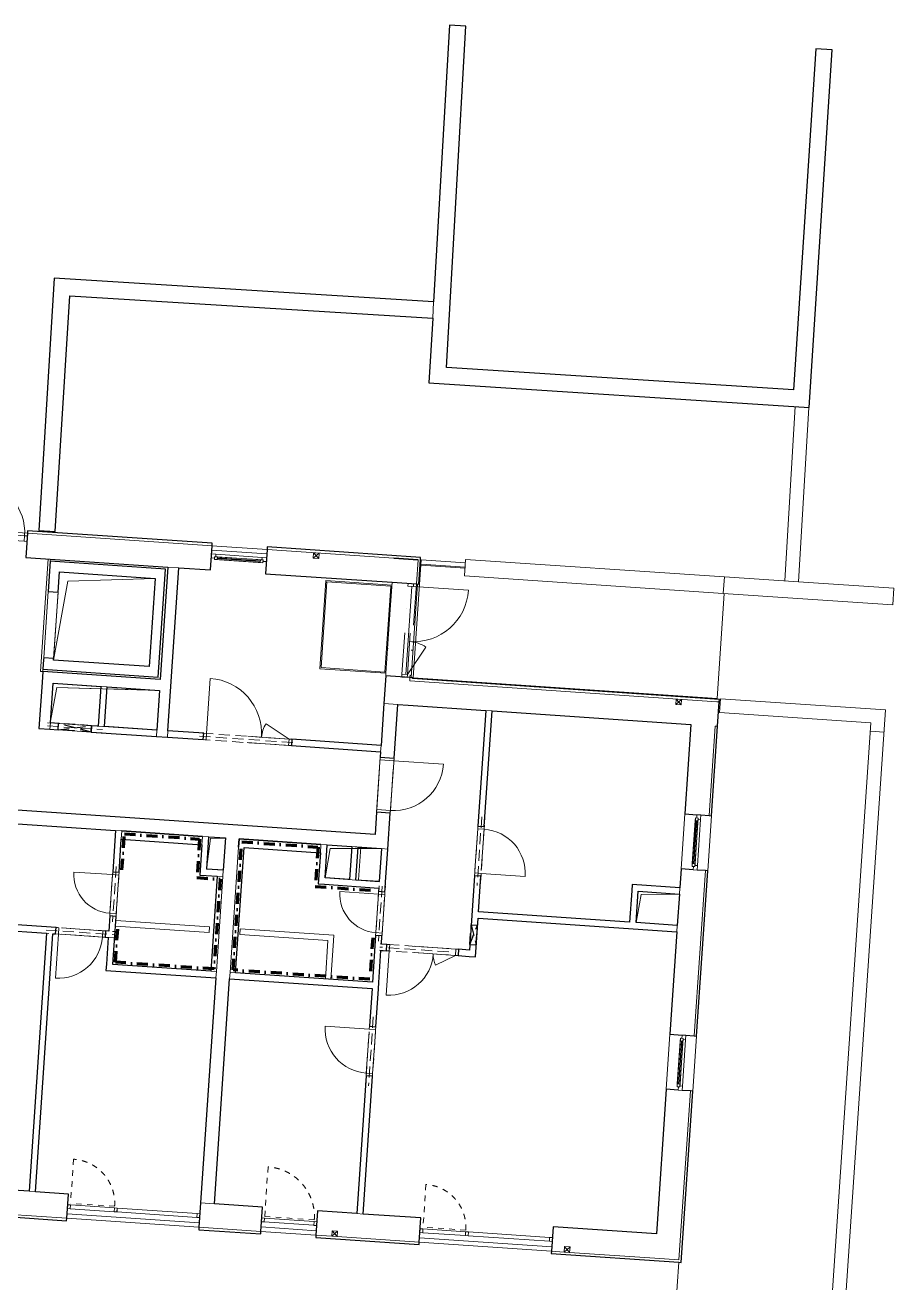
# Model space of a CAD drawing. Header units: millimetres. Extents: x -10647 to 220459, y -5491 to 72638.
# Drawn here: x 189177 to 204914, y 41662 to 64440 of the extents above; entities that cross this region are included whole.
import ezdxf

# ---------------------------------------------------------------- set-up
doc = ezdxf.new("R2010")
doc.units = ezdxf.units.MM
for name, pattern in [('HA_Dash_2mm-S1mm', [200, 100, -100]), ('HA_Dash_3mm-S1mm', [300, 200, -100]), ('HA_DashDot_2_2mm-S0_6mm', [1650, 750, -450, 0, -450]), ('HA_DashDot_4mm-S1mm', [400, 200, -100, 0, -100])]:
    doc.linetypes.add(name, pattern=pattern)
for name, color, linetype, lineweight in [('A-CLNG-____-OTLN', 9, 'Continuous', 9), ('A-DETL-GENF-OTLN', 9, 'Continuous', 9), ('A-DOOR-____-MCUT', 9, 'HA_DashDot_2_2mm-S0_6mm', 9), ('A-DOOR-____-OTLN', 9, 'Continuous', 9), ('A-DOOR-FRAM-MCUT', 9, 'Continuous', 9), ('A-DOOR-FRAM-OTLN', 9, 'Continuous', 9), ('A-FLOR-____-OTLN', 9, 'Continuous', 9), ('A-FLOR-HRAL-OTLN', 9, 'Continuous', 9), ('A-GENM-____-HDLN', 9, 'HA_Dash_3mm-S1mm', 9), ('A-GENM-____-MCUT', 9, 'HA_Dash_3mm-S1mm', 25), ('A-GENM-____-OTLN', 9, 'Continuous', 9), ('A-GLAZ-____-MCUT', 9, 'Continuous', 5), ('A-GLAZ-____-OTLN', 9, 'Continuous', 5), ('A-GLAZ-CURT-MCUT', 9, 'Continuous', 5), ('A-GLAZ-CURT-OTLN', 9, 'Continuous', 5), ('A-GLAZ-CWMG-MCUT', 9, 'Continuous', 5), ('A-GLAZ-CWMG-OTLN', 9, 'Continuous', 5), ('A-WALL-____-MCUT', 9, 'Continuous', 25), ('A-WALL-____-OTLN', 9, 'Continuous', 9), ('I-WALL-____-MCUT', 9, 'Continuous', 25), ('I-WALL-____-OTLN', 9, 'Continuous', 9), ('M-HVAC-DUCT-OTLN', 9, 'Continuous', 9), ('S-BEAM-____-OTLN', 9, 'Continuous', 9)]:
    doc.layers.add(name, color=color, linetype=linetype, lineweight=lineweight)

# ---------------------------------------------------------------- blocks, each defined once
blk = doc.blocks.new('HA_DR_Single_Swing_Solid - In_BJ_900x2100_Vstupni-2124274-schema POHLEDU D_130_6300')
at = {"layer": 'A-DOOR-____-MCUT'}
for p, q in [((-450, 125), (450, 125)), ((-450, -125), (450, -125))]:
    blk.add_line(p, q, dxfattribs=at)
at = {"layer": 'A-DOOR-____-OTLN'}
for p, q in [((-500, 125), (500, 125)), ((-500, -125), (500, -125))]:
    blk.add_line(p, q, dxfattribs=at)
at = {"layer": 'A-DOOR-____-OTLN', "lineweight": 5}
blk.add_line((450, -1025), (450, -125), dxfattribs=at)
blk.add_arc((450, -125), 900, 180, 270, dxfattribs=at)
at = {"layer": 'A-DOOR-FRAM-MCUT'}
for p, q in [((-450, 125), (-500, 125)), ((-500, 125), (-500, -125)), ((-450, -125), (-450, 125)), ((500, 125), (450, 125)), ((450, 125), (450, -125)), ((500, -125), (500, 125)), ((-500, -125), (-450, -125)), ((450, -125), (500, -125))]:
    blk.add_line(p, q, dxfattribs=at)
blk = doc.blocks.new('HA_DR_Single_Swing_Solid - In_BJ_700x2100-2124340-schema POHLEDU D_130_6300')
at = {"layer": 'A-DOOR-____-MCUT'}
for p, q in [((-350, 57.5), (350, 57.5)), ((-350, -57.5), (350, -57.5))]:
    blk.add_line(p, q, dxfattribs=at)
at = {"layer": 'A-DOOR-____-OTLN', "lineweight": 5}
blk.add_line((350, 757.5), (350, 57.5), dxfattribs=at)
blk.add_arc((350, 57.5), 700, 90, 180, dxfattribs=at)
at = {"layer": 'A-DOOR-FRAM-MCUT'}
for p, q in [((-400, -57.5), (-400, 57.5)), ((-400, 57.5), (-350, 57.5)), ((-350, 57.5), (-350, -57.5)), ((350, 57.5), (400, 57.5)), ((350, -57.5), (350, 57.5)), ((400, 57.5), (400, -57.5)), ((-350, -57.5), (-400, -57.5)), ((400, -57.5), (350, -57.5))]:
    blk.add_line(p, q, dxfattribs=at)
blk = doc.blocks.new('HA_DR_Single_Swing_Solid - In_BJ_800x2100-2124336-schema POHLEDU D_130_6300')
at = {"layer": 'A-DOOR-____-MCUT'}
for p, q in [((-400, 57.5), (400, 57.5)), ((-400, -57.5), (400, -57.5))]:
    blk.add_line(p, q, dxfattribs=at)
at = {"layer": 'A-DOOR-____-OTLN', "lineweight": 5}
blk.add_line((400, 857.5), (400, 57.5), dxfattribs=at)
blk.add_arc((400, 57.5), 800, 90, 180, dxfattribs=at)
at = {"layer": 'A-DOOR-FRAM-MCUT'}
for p, q in [((-450, -57.5), (-450, 57.5)), ((-450, 57.5), (-400, 57.5)), ((-400, 57.5), (-400, -57.5)), ((400, 57.5), (450, 57.5)), ((400, -57.5), (400, 57.5)), ((450, 57.5), (450, -57.5)), ((-400, -57.5), (-450, -57.5)), ((450, -57.5), (400, -57.5))]:
    blk.add_line(p, q, dxfattribs=at)
blk = doc.blocks.new('HA_DR_Double_Swing_Solid - In_OBJ_1500x2100_1000-1827100-schema POHLEDU D_130_6300')
at = {"layer": 'A-DOOR-____-MCUT'}
for p, q in [((-750, 57.5), (750, 57.5)), ((-750, -57.5), (750, -57.5))]:
    blk.add_line(p, q, dxfattribs=at)
at = {"layer": 'A-DOOR-____-OTLN', "lineweight": 5}
for p, q in [((-317, -307.5), (-750, -57.5)), ((750, -1057.5), (750, -57.5))]:
    blk.add_line(p, q, dxfattribs=at)
for centre, radius, start, end in [((-750, -57.5), 500, 330, 0), ((750, -57.5), 1000, 180, 270)]:
    blk.add_arc(centre, radius, start, end, dxfattribs=at)
at = {"layer": 'A-DOOR-FRAM-MCUT'}
for p, q in [((-750, 57.5), (-800, 57.5)), ((-800, 57.5), (-800, -57.5)), ((-750, -57.5), (-750, 57.5)), ((800, 57.5), (750, 57.5)), ((750, 57.5), (750, -57.5)), ((800, -57.5), (800, 57.5)), ((-800, -57.5), (-750, -57.5)), ((750, -57.5), (800, -57.5))]:
    blk.add_line(p, q, dxfattribs=at)
blk = doc.blocks.new('HA_WD_SinglePanel - 1000x2400-1670805-schema POHLEDU D_130_6300')
at = {"layer": 'A-GLAZ-____-MCUT'}
for p, q in [((-420, 70), (-500, 70)), ((-500, 0), (-440, 0)), ((-440, -25), (-440, 25)), ((-440, 25), (-390, 25)), ((-420, 25), (-420, 70)), ((-390, 25), (-390, -25)), ((390, 5), (-390, 5)), ((390, -25), (390, 25)), ((390, 25), (440, 25)), ((500, 70), (420, 70)), ((420, 70), (420, 25)), ((440, 25), (440, -25)), ((440, 0), (500, 0)), ((-390, -25), (-440, -25)), ((390, -5), (-390, -5)), ((440, -25), (390, -25))]:
    blk.add_line(p, q, dxfattribs=at)
at = {"layer": 'A-GLAZ-____-OTLN'}
for p, q in [((440, 25), (-440, 25)), ((-440, -25), (-440, 25)), ((420, 70), (-420, 70)), ((390, 25), (-390, 25)), ((440, 25), (440, -25)), ((-440, -25), (440, -25)), ((390, -25), (-390, -25))]:
    blk.add_line(p, q, dxfattribs=at)
blk = doc.blocks.new('HA_WD_SinglePanel - 1000x1500-1670803-schema POHLEDU D_130_6300')
at = {"layer": 'A-GLAZ-____-MCUT'}
for p, q in [((-500, 70), (-500, 0)), ((-420, 70), (-500, 70)), ((-500, 0), (-440, 0)), ((-440, -25), (-440, 25)), ((-440, 25), (-390, 25)), ((-420, 25), (-420, 70)), ((-390, 25), (-390, -25)), ((390, 5), (-390, 5)), ((390, -25), (390, 25)), ((390, 25), (440, 25)), ((500, 70), (420, 70)), ((420, 70), (420, 25)), ((440, 25), (440, -25)), ((440, 0), (500, 0)), ((500, 0), (500, 70)), ((-390, -25), (-440, -25)), ((390, -5), (-390, -5)), ((440, -25), (390, -25))]:
    blk.add_line(p, q, dxfattribs=at)
at = {"layer": 'A-GLAZ-____-OTLN'}
for p, q in [((440, 25), (-440, 25)), ((-440, -25), (-440, 25)), ((420, 70), (-420, 70)), ((390, 25), (-390, 25)), ((440, 25), (440, -25)), ((-440, -25), (440, -25)), ((390, -25), (-390, -25))]:
    blk.add_line(p, q, dxfattribs=at)
blk = doc.blocks.new('HA_DR_Double_Swing_Solid_FrameButt - In_FAS_1600x2350_1000-2015541-schema POHLEDU D_130_6300')
at = {"layer": 'A-DOOR-____-MCUT'}
for p, q in [((-800, -70), (800, -70)), ((-800, -170), (800, -170))]:
    blk.add_line(p, q, dxfattribs=at)
at = {"layer": 'A-DOOR-____-OTLN', "lineweight": 5}
for p, q in [((-280, -470), (-800, -170)), ((800, -1170), (800, -170))]:
    blk.add_line(p, q, dxfattribs=at)
for centre, radius, start, end in [((-800, -170), 600, 330, 360), ((800, -170), 1000, 180, 270)]:
    blk.add_arc(centre, radius, start, end, dxfattribs=at)
at = {"layer": 'A-DOOR-FRAM-MCUT'}
for p, q in [((-800, -70), (-850, -70)), ((-850, -70), (-850, -170)), ((-850, -170), (-800, -170)), ((-800, -170), (-800, -70)), ((850, -70), (800, -70)), ((800, -70), (800, -170)), ((800, -170), (850, -170)), ((850, -170), (850, -70))]:
    blk.add_line(p, q, dxfattribs=at)
at = {"layer": 'A-DOOR-FRAM-OTLN', "linetype": 'HA_DashDot_2_2mm-S0_6mm'}
for p, q in [((850, 220), (-850, 220)), ((850, -220), (-850, -220))]:
    blk.add_line(p, q, dxfattribs=at)
blk = doc.blocks.new('HA_GM_Shaft_Rectangle - Default-2031569-schema POHLEDU D_130_6300')
at = {"layer": 'A-DETL-GENF-OTLN'}
for p, q in [((72, -72), (1935, 0)), ((0, -720), (72, -72))]:
    blk.add_line(p, q, dxfattribs=at)
at = {"layer": 'A-GENM-____-OTLN'}
for p, q in [((0, -720), (0, 0)), ((0, 0), (1935, 0)), ((1935, 0), (1935, -720)), ((1935, -720), (0, -720))]:
    blk.add_line(p, q, dxfattribs=at)
blk = doc.blocks.new('HA_GM_Shaft_Rectangle - Default-2031607-schema POHLEDU D_130_6300')
at = {"layer": 'A-DETL-GENF-OTLN'}
for p, q in [((160, -160), (1735, 0)), ((0, -1600), (160, -160))]:
    blk.add_line(p, q, dxfattribs=at)
at = {"layer": 'A-GENM-____-OTLN'}
for p, q in [((0, -1600), (0, 0)), ((0, 0), (1735, 0)), ((1735, 0), (1735, -1600)), ((1735, -1600), (0, -1600))]:
    blk.add_line(p, q, dxfattribs=at)
blk = doc.blocks.new('HA_GM_Shaft_Rectangle - Default-2138931-schema POHLEDU D_130_6300')
at = {"layer": 'A-DETL-GENF-OTLN'}
for p, q in [((30, -30), (300, 0)), ((0, -585), (30, -30))]:
    blk.add_line(p, q, dxfattribs=at)
at = {"layer": 'A-GENM-____-OTLN'}
for p, q in [((0, -585), (0, 0)), ((0, 0), (300, 0)), ((300, 0), (300, -585)), ((300, -585), (0, -585))]:
    blk.add_line(p, q, dxfattribs=at)
blk = doc.blocks.new('HA_GM_Shaft_Rectangle - Default-2138656-schema POHLEDU D_130_6300')
at = {"layer": 'A-DETL-GENF-OTLN'}
for p, q in [((60, -60), (985, 0)), ((0, -600), (60, -60))]:
    blk.add_line(p, q, dxfattribs=at)
at = {"layer": 'A-GENM-____-OTLN'}
for p, q in [((0, -600), (0, 0)), ((0, 0), (985, 0)), ((985, 0), (985, -600)), ((985, -600), (0, -600))]:
    blk.add_line(p, q, dxfattribs=at)
blk = doc.blocks.new('HA_GM_Shaft_Rectangle - Default-2137961-schema POHLEDU D_130_6300')
at = {"layer": 'A-DETL-GENF-OTLN'}
for p, q in [((57, -57), (750, 0)), ((0, -570), (57, -57))]:
    blk.add_line(p, q, dxfattribs=at)
at = {"layer": 'A-GENM-____-OTLN'}
for p, q in [((0, -570), (0, 0)), ((0, 0), (750, 0)), ((750, 0), (750, -570)), ((750, -570), (0, -570))]:
    blk.add_line(p, q, dxfattribs=at)
blk = doc.blocks.new('HA_DR_Double_Swing_Solid - In_BJ_1200x2100_800-1670814-schema POHLEDU D_130_6300')
at = {"layer": 'A-DOOR-____-MCUT'}
for p, q in [((-600, 57.5), (600, 57.5)), ((-600, -57.5), (600, -57.5))]:
    blk.add_line(p, q, dxfattribs=at)
at = {"layer": 'A-DOOR-____-OTLN', "lineweight": 5}
for p, q in [((600, 857.5), (600, 57.5)), ((-253.6, 257.5), (-600, 57.5))]:
    blk.add_line(p, q, dxfattribs=at)
for centre, radius, start, end in [((600, 57.5), 800, 90, 180), ((-600, 57.5), 400, 360, 30)]:
    blk.add_arc(centre, radius, start, end, dxfattribs=at)
at = {"layer": 'A-DOOR-FRAM-MCUT'}
for p, q in [((-650, -57.5), (-650, 57.5)), ((-650, 57.5), (-600, 57.5)), ((-600, 57.5), (-600, -57.5)), ((600, 57.5), (650, 57.5)), ((600, -57.5), (600, 57.5)), ((650, 57.5), (650, -57.5)), ((-600, -57.5), (-650, -57.5)), ((650, -57.5), (600, -57.5))]:
    blk.add_line(p, q, dxfattribs=at)
blk = doc.blocks.new('Obdélníková příčel - 50x70mm EXT-1516296-schema POHLEDU D_130_6300')
at = {"layer": 'A-GLAZ-CWMG-MCUT'}
for p, q in [((-50, 0), (0, 0)), ((-50, -70), (-50, 0)), ((0, 0), (0, -70)), ((0, -70), (-50, -70))]:
    blk.add_line(p, q, dxfattribs=at)
blk = doc.blocks.new('ABMV_CW_Single_Swing_Generic - Ex_Glass_SKLOPNE-1553233-schema POHLEDU D_130_6300')
at = {"layer": 'A-DOOR-____-OTLN', "linetype": 'HA_Dash_2mm-S1mm', "lineweight": 5}
for p in [(-450, -30), (450, -930)]:
    blk.add_line(p, (450, -30), dxfattribs=at)
blk.add_arc((450, -30), 900, 180, 270, dxfattribs=at)
blk = doc.blocks.new('Obdélníková příčel - 50x70mm EXT-1516068-schema POHLEDU D_130_6300')
at = {"layer": 'A-GLAZ-CWMG-OTLN'}
for p, q in [((-2951, 44089), (-2053, 44028)), ((-2946, 44159), (-2048, 44098))]:
    blk.add_line(p, q, dxfattribs=at)
blk = doc.blocks.new('Obdélníková příčel - 50x70mm EXT-1516295-schema POHLEDU D_130_6300')
at = {"layer": 'A-GLAZ-CWMG-MCUT'}
for p, q in [((-25, 0), (25, 0)), ((-25, -70), (-25, 0)), ((25, 0), (25, -70)), ((25, -70), (-25, -70))]:
    blk.add_line(p, q, dxfattribs=at)
blk = doc.blocks.new('Systémový panel - Sklo-1518049-schema POHLEDU D_130_6300')
at = {"layer": 'A-GLAZ-CURT-MCUT'}
for p, q in [((725, 70), (-725, 70)), ((-725, 70), (-725, 0)), ((-725, 0), (725, 0)), ((725, 0), (725, 70))]:
    blk.add_line(p, q, dxfattribs=at)
blk = doc.blocks.new('Obdélníková příčel - 50x70mm EXT-1518050-schema POHLEDU D_130_6300')
at = {"layer": 'A-GLAZ-CWMG-MCUT'}
for p, q in [((0, 0), (-50, 0)), ((-50, 0), (-50, -70)), ((0, -70), (0, 0)), ((-50, -70), (0, -70))]:
    blk.add_line(p, q, dxfattribs=at)
blk = doc.blocks.new('ABMV_CW_Single_Swing_Generic - Ex_Glass_SKLOPNE-1944711-schema POHLEDU D_130_6300')
at = {"layer": 'A-DOOR-____-OTLN', "linetype": 'HA_Dash_2mm-S1mm', "lineweight": 5}
for p in [(-400, -30), (400, -830)]:
    blk.add_line(p, (400, -30), dxfattribs=at)
blk.add_arc((400, -30), 800, 180, 270, dxfattribs=at)
blk = doc.blocks.new('Obdélníková příčel - 50x70mm EXT-1944710-schema POHLEDU D_130_6300')
at = {"layer": 'A-GLAZ-CWMG-OTLN'}
for p, q in [((516, 43853), (1315, 43799)), ((521, 43923), (1319, 43869))]:
    blk.add_line(p, q, dxfattribs=at)
blk = doc.blocks.new('Systémový panel - Sklo-1944714-schema POHLEDU D_130_6300')
at = {"layer": 'A-GLAZ-CURT-MCUT'}
for p, q in [((737.5, 70), (-737.5, 70)), ((-737.5, 70), (-737.5, 0)), ((-737.5, 0), (737.5, 0)), ((737.5, 0), (737.5, 70))]:
    blk.add_line(p, q, dxfattribs=at)
blk = doc.blocks.new('ABMV_CW_Single_Swing_Generic - Ex_Glass_SKLOPNE-1553232-schema POHLEDU D_130_6300')
at = {"layer": 'A-DOOR-____-OTLN', "linetype": 'HA_Dash_2mm-S1mm', "lineweight": 5}
for p in [(-387.5, -30), (387.5, -805)]:
    blk.add_line(p, (387.5, -30), dxfattribs=at)
blk.add_arc((387.5, -30), 775, 180, 270, dxfattribs=at)
blk = doc.blocks.new('Obdélníková příčel - 50x70mm EXT-1514296-schema POHLEDU D_130_6300')
at = {"layer": 'A-GLAZ-CWMG-OTLN'}
for p, q in [((19428, 42640), (20201, 42588)), ((19423, 42570), (20196, 42518))]:
    blk.add_line(p, q, dxfattribs=at)
blk = doc.blocks.new('HA_GM_Tiling_LineBased - Generic Tiles-2050446-schema POHLEDU D_130_6300')
at = {"layer": 'A-GENM-____-OTLN', "linetype": 'HA_DashDot_4mm-S1mm', "lineweight": 80}
blk.add_line((50, -50), (700, -50), dxfattribs=at)
blk = doc.blocks.new('HA_GM_Tiling_LineBased - Generic Tiles-2050447-schema POHLEDU D_130_6300')
at = {"layer": 'A-GENM-____-OTLN', "linetype": 'HA_DashDot_4mm-S1mm', "lineweight": 80}
blk.add_line((50, -50), (1415, -50), dxfattribs=at)
blk = doc.blocks.new('HA_GM_Tiling_LineBased - Generic Tiles-2050448-schema POHLEDU D_130_6300')
at = {"layer": 'A-GENM-____-OTLN', "linetype": 'HA_DashDot_4mm-S1mm', "lineweight": 80}
blk.add_line((50, -50), (750, -50), dxfattribs=at)
blk = doc.blocks.new('HA_GM_Tiling_LineBased - Generic Tiles-2050449-schema POHLEDU D_130_6300')
at = {"layer": 'A-GENM-____-OTLN', "linetype": 'HA_DashDot_4mm-S1mm', "lineweight": 80}
blk.add_line((-50, -50), (370, -50), dxfattribs=at)
blk = doc.blocks.new('HA_GM_Tiling_LineBased - Generic Tiles-2050450-schema POHLEDU D_130_6300')
at = {"layer": 'A-GENM-____-OTLN', "linetype": 'HA_DashDot_4mm-S1mm', "lineweight": 80}
blk.add_line((50, -50), (1680, -50), dxfattribs=at)
blk = doc.blocks.new('HA_GM_Tiling_LineBased - Generic Tiles-2050451-schema POHLEDU D_130_6300')
at = {"layer": 'A-GENM-____-OTLN', "linetype": 'HA_DashDot_4mm-S1mm', "lineweight": 80}
blk.add_line((50, -50), (1840, -50), dxfattribs=at)
blk = doc.blocks.new('HA_GM_Tiling_LineBased - Generic Tiles-2050440-schema POHLEDU D_130_6300')
at = {"layer": 'A-GENM-____-OTLN', "linetype": 'HA_DashDot_4mm-S1mm', "lineweight": 80}
blk.add_line((50, -50), (830, -50), dxfattribs=at)
blk = doc.blocks.new('HA_GM_Tiling_LineBased - Generic Tiles-2050452-schema POHLEDU D_130_6300')
at = {"layer": 'A-GENM-____-OTLN', "linetype": 'HA_DashDot_4mm-S1mm', "lineweight": 80}
blk.add_line((50, -50), (800, -50), dxfattribs=at)
blk = doc.blocks.new('HA_GM_Tiling_LineBased - Generic Tiles-2050453-schema POHLEDU D_130_6300')
at = {"layer": 'A-GENM-____-OTLN', "linetype": 'HA_DashDot_4mm-S1mm', "lineweight": 80}
blk.add_line((50, -50), (2535, -50), dxfattribs=at)
blk = doc.blocks.new('HA_GM_Tiling_LineBased - Generic Tiles-2050454-schema POHLEDU D_130_6300')
at = {"layer": 'A-GENM-____-OTLN', "linetype": 'HA_DashDot_4mm-S1mm', "lineweight": 80}
blk.add_line((50, -50), (2375, -50), dxfattribs=at)
blk = doc.blocks.new('HA_GM_Tiling_LineBased - Generic Tiles-2050455-schema POHLEDU D_130_6300')
at = {"layer": 'A-GENM-____-OTLN', "linetype": 'HA_DashDot_4mm-S1mm', "lineweight": 80}
blk.add_line((50, -50), (1435, -50), dxfattribs=at)
blk = doc.blocks.new('HA_GM_Tiling_LineBased - Generic Tiles-2050439-schema POHLEDU D_130_6300')
at = {"layer": 'A-GENM-____-OTLN', "linetype": 'HA_DashDot_4mm-S1mm', "lineweight": 80}
blk.add_line((50, -50), (765, -50), dxfattribs=at)
blk = doc.blocks.new('HA_GM_Tiling_LineBased - Generic Tiles-2050438-schema POHLEDU D_130_6300')
at = {"layer": 'A-GENM-____-OTLN', "linetype": 'HA_DashDot_4mm-S1mm', "lineweight": 80}
blk.add_line((-50, -50), (1050, -50), dxfattribs=at)
blk = doc.blocks.new('Cistici zona_ram - Cistici zona_ram-1747755-schema POHLEDU D_130_6300')
at = {"layer": 'A-GENM-____-OTLN'}
for p, q in [((15146, 55453), (13946, 55453)), ((13946, 55453), (13946, 53853)), ((13966, 53873), (13966, 55433)), ((13966, 55433), (15126, 55433)), ((15126, 55433), (15126, 53873)), ((15146, 53853), (15146, 55453)), ((13946, 53853), (15146, 53853)), ((15126, 53873), (13966, 53873))]:
    blk.add_line(p, q, dxfattribs=at)
blk = doc.blocks.new('HA_DR_Single_Swing_Solid_ButtFrame - In_FAS_900x2350_Unik-2005942-schema POHLEDU D_130_6300')
at = {"layer": 'A-DOOR-____-MCUT'}
for p, q in [((-450, -70), (450, -70)), ((-450, -170), (450, -170))]:
    blk.add_line(p, q, dxfattribs=at)
at = {"layer": 'A-DOOR-____-OTLN', "lineweight": 5}
blk.add_line((450, -1070), (450, -170), dxfattribs=at)
blk.add_arc((450, -170), 900, 180, 270, dxfattribs=at)
at = {"layer": 'A-DOOR-FRAM-MCUT'}
for p, q in [((-450, -70), (-500, -70)), ((-500, -70), (-500, -170)), ((-500, -170), (-450, -170)), ((-450, -170), (-450, -70)), ((500, -70), (450, -70)), ((450, -70), (450, -170)), ((450, -170), (500, -170)), ((500, -170), (500, -70))]:
    blk.add_line(p, q, dxfattribs=at)
at = {"layer": 'A-DOOR-FRAM-OTLN', "linetype": 'HA_DashDot_2_2mm-S0_6mm'}
for p, q in [((500, 220), (-500, 220)), ((500, -220), (-500, -220))]:
    blk.add_line(p, q, dxfattribs=at)
blk = doc.blocks.new('TB_Porotherm KP11_5_1750mm - TB_Porotherm KP11_5_1750mm-1925687-schema POHLEDU D_130_6300')
at = {"layer": 'A-GENM-____-HDLN'}
for p, q in [((875, 57.5), (-875, 57.5)), ((-875, 0), (875, 0)), ((-875, -57.5), (875, -57.5))]:
    blk.add_line(p, q, dxfattribs=at)
blk = doc.blocks.new('TB_Porotherm KP11_5_1000mm - TB_Porotherm KP11_5_1000mm-1925202-schema POHLEDU D_130_6300')
at = {"layer": 'A-GENM-____-HDLN'}
for p, q in [((500, 57.5), (-500, 57.5)), ((-500, 0), (500, 0)), ((-500, -57.5), (500, -57.5))]:
    blk.add_line(p, q, dxfattribs=at)
blk = doc.blocks.new('TB_Porotherm KP11_5_1250mm - TB_Porotherm KP11_5_1250mm-1925016-schema POHLEDU D_130_6300')
at = {"layer": 'A-GENM-____-HDLN'}
for p, q in [((625, 57.5), (-625, 57.5)), ((-625, 0), (625, 0)), ((-625, -57.5), (625, -57.5))]:
    blk.add_line(p, q, dxfattribs=at)
blk = doc.blocks.new('TB_Porotherm KP11_5_1250mm - TB_Porotherm KP11_5_1250mm-1919733-schema POHLEDU D_130_6300')
at = {"layer": 'A-GENM-____-HDLN'}
for p, q in [((-625, 57.5), (625, 57.5)), ((-625, 0), (625, 0)), ((625, -57.5), (-625, -57.5))]:
    blk.add_line(p, q, dxfattribs=at)
blk = doc.blocks.new('HA_GM_Opening_Rectangle_WallBased - Default-2022477-schema POHLEDU D_130_6300')
at = {"layer": 'A-GENM-____-MCUT'}
for p, q in [((305, 57.5), (-55, -57.5)), ((-55, 57.5), (305, -57.5)), ((-55, 57.5), (-55, -57.5)), ((-55, 57.5), (305, 57.5)), ((305, 57.5), (305, -57.5)), ((-55, -57.5), (305, -57.5))]:
    blk.add_line(p, q, dxfattribs=at)
blk = doc.blocks.new('HA_GM_Opening_Rectangle_WallBased - Default-2071709-schema POHLEDU D_130_6300')
at = {"layer": 'A-GENM-____-MCUT'}
for p, q in [((425, 57.5), (-175, -57.5)), ((-175, 57.5), (425, -57.5)), ((-175, 57.5), (-175, -57.5)), ((-175, 57.5), (425, 57.5)), ((425, 57.5), (425, -57.5)), ((-175, -57.5), (425, -57.5))]:
    blk.add_line(p, q, dxfattribs=at)
blk = doc.blocks.new('HA_GM_Opening_Rectangle_WallBased - Default-2071967-schema POHLEDU D_130_6300')
at = {"layer": 'A-GENM-____-MCUT'}
for p, q in [((425, 57.5), (-175, -57.5)), ((-175, 57.5), (425, -57.5)), ((-175, 57.5), (-175, -57.5)), ((-175, 57.5), (425, 57.5)), ((425, 57.5), (425, -57.5)), ((-175, -57.5), (425, -57.5))]:
    blk.add_line(p, q, dxfattribs=at)
blk = doc.blocks.new('185-01_OBJEKT B_Central_rvt-5-schema POHLEDU D_130_6300')
at = {"layer": 'A-FLOR-____-OTLN'}
for p, q in [((16599, 54865), (15601, 54932)), ((12500, 52737), (12639, 54773)), ((19117, 52679), (19225, 54276)), ((12540, 52735), (12500, 52737)), ((17694, 49593), (18138, 49563)), ((18253, 49555), (18677, 49526)), ((12981, 42912), (15376, 42750)), ((16498, 42674), (17496, 42606)), ((19367, 42479), (21761, 42316))]:
    blk.add_line(p, q, dxfattribs=at)
at = {"layer": 'A-WALL-____-MCUT'}
for p, q in [((12264, 55239), (12235, 54800)), ((12267, 55284), (12264, 55239)), ((15610, 55057), (12267, 55284)), ((15577, 54573), (15607, 55012)), ((15607, 55012), (15610, 55057)), ((16604, 54944), (16575, 54505)), ((16607, 54989), (16604, 54944)), ((19386, 54801), (16607, 54989)), ((12235, 54800), (14809, 54625)), ((19338, 54759), (18899, 54789)), ((18899, 54789), (19338, 54759)), ((19353, 54317), (19383, 54756)), ((19383, 54756), (19386, 54801)), ((15008, 54612), (15577, 54573)), ((16575, 54505), (18869, 54350)), ((18869, 54350), (18869, 54350)), ((18869, 54350), (19308, 54320)), ((19308, 54320), (19353, 54317)), ((18754, 52654), (18720, 52155)), ((19193, 52624), (18754, 52654)), ((19238, 52621), (19193, 52624)), ((19237, 52606), (19238, 52621)), ((24799, 52228), (19237, 52606)), ((24766, 51744), (24796, 52183)), ((24796, 52183), (24799, 52228)), ((18970, 52138), (19159, 52125)), ((19159, 52125), (20566, 52030)), ((20681, 52022), (24282, 51777)), ((24282, 51777), (24172, 50156)), ((24656, 50123), (24766, 51744)), ((24172, 50156), (24392, 50141)), ((24462, 50136), (24611, 50126)), ((24611, 50126), (24656, 50123)), ((24105, 49158), (24082, 48819)), ((24324, 49143), (24105, 49158)), ((24385, 46132), (24589, 49125)), ((24544, 49129), (24394, 49139)), ((24589, 49125), (24544, 49129)), ((24074, 48704), (24035, 48136)), ((24028, 48021), (23902, 46165)), ((23902, 46165), (24121, 46150)), ((24191, 46146), (24341, 46135)), ((24341, 46135), (24385, 46132)), ((23834, 45167), (23656, 42549)), ((24053, 45153), (23834, 45167)), ((24107, 42032), (24318, 45135)), ((24273, 45138), (24123, 45148)), ((24318, 45135), (24273, 45138)), ((12292, 43320), (11908, 43346)), ((13006, 43271), (12407, 43312)), ((12976, 42832), (13006, 43271)), ((15400, 43109), (15370, 42670)), ((16523, 43033), (15650, 43092)), ((11875, 42862), (12973, 42787)), ((12973, 42787), (12976, 42832)), ((16493, 42594), (16523, 43033)), ((17520, 42965), (17490, 42526)), ((18229, 42917), (17520, 42965)), ((19391, 42838), (18343, 42909)), ((19361, 42399), (19391, 42838)), ((15370, 42670), (15367, 42625)), ((15367, 42625), (16490, 42549)), ((21785, 42675), (21756, 42236)), ((23656, 42549), (21785, 42675)), ((16490, 42549), (16493, 42594)), ((17490, 42526), (17487, 42481)), ((17487, 42481), (19358, 42354)), ((19358, 42354), (19361, 42399)), ((21756, 42236), (21753, 42192)), ((21753, 42192), (24062, 42035)), ((24062, 42035), (24107, 42032))]:
    blk.add_line(p, q, dxfattribs=at)
at = {"layer": 'A-WALL-____-MCUT', "lineweight": 9}
for p, q in [((15607, 55012), (12264, 55239)), ((12264, 55239), (15607, 55012)), ((18899, 54789), (16604, 54944)), ((16604, 54944), (18899, 54789)), ((19308, 54320), (19338, 54759)), ((19338, 54759), (19308, 54320)), ((15008, 54612), (14809, 54625)), ((19192, 52609), (19193, 52624)), ((19193, 52624), (19192, 52609)), ((13709, 52455), (13594, 52463)), ((19192, 52609), (19189, 52564)), ((24751, 52186), (19189, 52564)), ((19189, 52564), (24751, 52186)), ((24796, 52183), (24751, 52186)), ((24751, 52186), (24796, 52183)), ((18720, 52155), (18970, 52138)), ((18970, 52138), (18720, 52155)), ((20681, 52022), (20566, 52030)), ((12678, 51803), (12670, 51688)), ((24611, 50126), (24721, 51747)), ((24721, 51747), (24611, 50126)), ((24721, 51747), (24766, 51744)), ((24766, 51744), (24721, 51747)), ((14600, 51557), (14608, 51672)), ((14808, 51659), (14800, 51544)), ((18661, 51282), (18669, 51397)), ((13973, 49846), (13858, 49854)), ((13973, 49846), (13963, 49696)), ((15425, 49597), (15435, 49747)), ((15549, 49739), (15435, 49747)), ((15934, 47282), (16088, 49552)), ((16088, 49552), (15934, 47282)), ((17570, 49452), (17580, 49601)), ((17694, 49593), (17580, 49601)), ((18253, 49555), (18138, 49563)), ((18677, 49527), (18792, 49519)), ((18792, 49519), (18677, 49527)), ((15801, 49020), (15685, 47299)), ((15685, 47299), (15801, 49020)), ((15801, 49020), (15702, 49027)), ((15801, 49020), (15809, 49135)), ((24341, 46135), (24544, 49129)), ((24544, 49129), (24341, 46135)), ((24074, 48704), (24082, 48819)), ((24028, 48021), (24035, 48136)), ((15585, 47306), (15685, 47299)), ((15677, 47184), (15685, 47299)), ((15934, 47282), (15926, 47168)), ((15934, 47282), (16034, 47276)), ((24065, 42080), (24273, 45138)), ((24273, 45138), (24065, 42080)), ((12292, 43320), (12407, 43312)), ((15400, 43109), (15650, 43092)), ((11878, 42907), (12976, 42832)), ((12976, 42832), (11878, 42907)), ((18229, 42917), (18343, 42909)), ((15370, 42670), (16493, 42594)), ((16493, 42594), (15370, 42670)), ((17490, 42526), (17775, 42507)), ((17775, 42507), (17490, 42526)), ((17875, 42500), (19361, 42399)), ((19361, 42399), (17875, 42500)), ((21756, 42236), (21985, 42221)), ((21985, 42221), (21756, 42236)), ((22085, 42214), (23626, 42110)), ((23626, 42110), (22085, 42214)), ((23626, 42110), (24065, 42080)), ((24065, 42080), (23626, 42110))]:
    blk.add_line(p, q, dxfattribs=at)
at = {"layer": 'A-WALL-____-OTLN'}
for p, q in [((24105, 49158), (24172, 50156)), ((24656, 50123), (24589, 49125)), ((23834, 45167), (23902, 46165)), ((24385, 46132), (24318, 45135))]:
    blk.add_line(p, q, dxfattribs=at)
at = {"layer": 'I-WALL-____-MCUT'}
for p, q in [((12676, 54730), (12664, 54550)), ((14766, 54588), (12676, 54730)), ((12664, 54550), (12639, 54181)), ((12818, 54169), (12843, 54538)), ((12843, 54538), (14574, 54421)), ((14809, 54625), (14670, 52590)), ((14754, 54409), (14766, 54588)), ((14808, 51659), (15008, 54612)), ((14574, 54421), (14466, 52824)), ((14633, 52633), (14754, 54409)), ((12639, 54181), (12818, 54169)), ((12555, 52954), (12543, 52775)), ((12557, 52984), (12555, 52954)), ((12737, 52972), (12557, 52984)), ((12735, 52942), (12737, 52972)), ((14466, 52824), (12735, 52942)), ((12540, 52735), (12527, 52535)), ((14670, 52590), (12540, 52735)), ((12543, 52775), (14454, 52645)), ((14454, 52645), (14633, 52633)), ((12527, 52535), (12470, 51702)), ((12678, 51803), (12726, 52522)), ((12726, 52522), (13594, 52463)), ((13594, 52463), (13546, 51744)), ((13660, 51736), (13709, 52455)), ((13709, 52455), (14657, 52390)), ((14657, 52390), (14608, 51672)), ((18720, 52155), (18669, 51397)), ((18904, 51165), (18970, 52138)), ((20566, 52030), (20424, 49934)), ((20539, 49927), (20681, 52022)), ((12827, 51793), (12678, 51803)), ((12819, 51678), (12827, 51793)), ((13426, 51752), (13418, 51638)), ((13546, 51744), (13426, 51752)), ((14608, 51672), (13660, 51736)), ((12470, 51702), (12670, 51688)), ((12670, 51688), (12819, 51678)), ((13418, 51638), (14600, 51557)), ((14600, 51557), (14800, 51544)), ((14800, 51544), (15448, 51500)), ((15456, 51615), (14808, 51659)), ((15448, 51500), (15456, 51615)), ((17053, 51506), (17045, 51392)), ((18669, 51397), (17053, 51506)), ((17045, 51392), (18661, 51282)), ((18661, 51282), (18654, 51182)), ((18654, 51182), (18904, 51165)), ((18559, 49785), (9929, 50371)), ((18587, 50184), (18559, 49785)), ((18836, 50167), (18587, 50184)), ((18792, 49519), (18836, 50167)), ((12082, 49974), (13858, 49854)), ((20424, 49934), (20539, 49927)), ((13858, 49854), (13808, 49105)), ((13922, 49098), (13963, 49696)), ((13963, 49696), (15425, 49597)), ((13973, 49846), (15435, 49747)), ((15435, 49747), (13973, 49846)), ((15510, 49155), (15549, 49739)), ((15549, 49739), (15849, 49719)), ((15849, 49719), (15809, 49135)), ((16088, 49552), (16098, 49702)), ((16098, 49702), (16088, 49552)), ((16098, 49702), (17580, 49601)), ((17580, 49601), (16098, 49702)), ((15425, 49597), (15387, 49048)), ((16034, 47276), (16188, 49545)), ((16188, 49545), (17570, 49452)), ((17570, 49452), (17531, 48888)), ((17654, 48995), (17694, 49593)), ((17694, 49593), (18138, 49563)), ((18138, 49563), (18098, 48965)), ((18213, 48957), (18253, 49555)), ((18253, 49555), (18543, 49536)), ((18543, 49536), (18677, 49527)), ((18677, 49527), (18637, 48928)), ((18751, 48920), (18792, 49519)), ((13808, 49105), (13922, 49098)), ((15387, 49048), (15502, 49041)), ((15502, 49041), (15702, 49027)), ((15809, 49135), (15510, 49155)), ((15702, 49027), (15585, 47306)), ((18098, 48965), (17654, 48995)), ((20363, 49036), (20271, 47690)), ((20478, 49029), (20363, 49036)), ((20434, 48380), (20478, 49029)), ((17531, 48888), (17646, 48880)), ((17646, 48880), (18629, 48813)), ((18637, 48928), (18213, 48957)), ((18629, 48813), (18625, 48753)), ((18625, 48753), (18739, 48746)), ((18739, 48746), (18744, 48806)), ((18744, 48806), (18751, 48920)), ((23211, 48763), (23172, 48194)), ((23219, 48878), (23211, 48763)), ((24082, 48819), (23219, 48878)), ((23287, 48186), (23326, 48755)), ((23326, 48755), (24074, 48704)), ((13753, 48307), (13735, 48033)), ((13868, 48300), (13753, 48307)), ((13809, 47427), (13868, 48300)), ((23172, 48194), (20434, 48380)), ((10579, 48132), (12610, 47994)), ((12782, 48098), (10587, 48247)), ((12774, 47983), (12782, 48098)), ((20378, 47567), (20426, 48265)), ((20426, 48265), (24028, 48021)), ((24035, 48136), (23287, 48186)), ((12610, 47994), (12292, 43320)), ((12407, 43312), (12724, 47986)), ((12724, 47986), (12774, 47983)), ((13680, 48037), (13672, 47922)), ((13672, 47922), (13727, 47918)), ((13735, 48033), (13680, 48037)), ((13727, 47918), (13694, 47434)), ((18571, 47955), (18513, 47107)), ((18685, 47948), (18571, 47955)), ((18675, 47798), (18685, 47948)), ((18628, 47099), (18667, 47683)), ((18667, 47683), (18767, 47676)), ((18775, 47791), (18675, 47798)), ((18767, 47676), (18775, 47791)), ((20072, 47703), (20064, 47588)), ((20271, 47690), (20072, 47703)), ((13694, 47434), (13686, 47320)), ((15585, 47306), (13809, 47427)), ((20064, 47588), (20264, 47575)), ((20264, 47575), (20378, 47567)), ((13686, 47320), (15677, 47184)), ((15677, 47184), (15400, 43109)), ((15650, 43092), (15926, 47168)), ((15926, 47168), (18505, 46993)), ((18513, 47107), (16034, 47276)), ((18505, 46993), (18459, 46309)), ((18574, 46301), (18620, 46985)), ((18620, 46985), (18628, 47099)), ((18459, 46309), (18574, 46301)), ((18398, 45411), (18229, 42917)), ((18343, 42909), (18513, 45403)), ((18513, 45403), (18398, 45411))]:
    blk.add_line(p, q, dxfattribs=at)
at = {"layer": 'I-WALL-____-OTLN'}
for p, q in [((12827, 51793), (13426, 51752)), ((13418, 51638), (12819, 51678)), ((15552, 48010), (13856, 48125)), ((13863, 48225), (15559, 48110)), ((15559, 48110), (15552, 48010)), ((16118, 48072), (16111, 47972)), ((16118, 48072), (17814, 47957)), ((17707, 47864), (16111, 47972)), ((17660, 47165), (17707, 47864)), ((17807, 47857), (17760, 47158)), ((17807, 47857), (17814, 47957))]:
    blk.add_line(p, q, dxfattribs=at)
at = {"layer": 'M-HVAC-DUCT-OTLN', "lineweight": 5}
for p, q in [((17440, 54785), (17447, 54885)), ((17547, 54878), (17440, 54785)), ((17540, 54779), (17440, 54785)), ((17540, 54779), (17447, 54885)), ((17447, 54885), (17547, 54878)), ((17547, 54878), (17540, 54779)), ((24006, 52134), (24013, 52234)), ((24113, 52227), (24006, 52134)), ((24106, 52128), (24013, 52234)), ((24013, 52234), (24113, 52227)), ((24113, 52227), (24106, 52128)), ((24106, 52128), (24006, 52134)), ((17775, 42506), (17782, 42606)), ((17881, 42599), (17775, 42506)), ((17875, 42499), (17782, 42606)), ((17782, 42606), (17881, 42599)), ((17881, 42599), (17875, 42499)), ((17875, 42499), (17775, 42506)), ((21985, 42220), (21992, 42320)), ((22092, 42313), (21985, 42220)), ((22085, 42213), (21985, 42220)), ((22085, 42213), (21992, 42320)), ((21992, 42320), (22092, 42313)), ((22092, 42313), (22085, 42213))]:
    blk.add_line(p, q, dxfattribs=at)
at = {"layer": 'A-DOOR-____-OTLN', "lineweight": 9}
for name, p, rotation in [('HA_DR_Single_Swing_Solid_ButtFrame - In_FAS_900x2350_Unik-2005942-schema POHLEDU D_130_6300', (11751, 55053), 176.1172724189429), ('HA_DR_Double_Swing_Solid_FrameButt - In_FAS_1600x2350_1000-2015541-schema POHLEDU D_130_6300', (19031, 53487), 86.1172724189429), ('HA_DR_Double_Swing_Solid - In_OBJ_1500x2100_1000-1827100-schema POHLEDU D_130_6300', (16250, 51503), 176.1172724189429), ('HA_DR_Single_Swing_Solid - In_BJ_900x2100_Vstupni-2124274-schema POHLEDU D_130_6300', (18745, 50675), 86.11727241894292), ('HA_DR_Single_Swing_Solid - In_BJ_800x2100-2124336-schema POHLEDU D_130_6300', (20451, 49481), 266.1172724189429), ('HA_DR_Single_Swing_Solid - In_BJ_700x2100-2124340-schema POHLEDU D_130_6300', (13838, 48702), 86.11727241894293), ('HA_DR_Single_Swing_Solid - In_BJ_700x2100-2124340-schema POHLEDU D_130_6300', (18655, 48350), 86.11727241894296), ('HA_DR_Single_Swing_Solid - In_BJ_800x2100-2124336-schema POHLEDU D_130_6300', (13227, 48010), 176.1172724189429), ('HA_DR_Double_Swing_Solid - In_BJ_1200x2100_800-1670814-schema POHLEDU D_130_6300', (19420, 47690), 176.1172724189428), ('HA_DR_Single_Swing_Solid - In_BJ_800x2100-2124336-schema POHLEDU D_130_6300', (18486, 45856), 86.11727241894292), ('ABMV_CW_Single_Swing_Generic - Ex_Glass_SKLOPNE-1944711-schema POHLEDU D_130_6300', (13441, 43046), 176.1172724189429), ('ABMV_CW_Single_Swing_Generic - Ex_Glass_SKLOPNE-1553233-schema POHLEDU D_130_6300', (17008, 42804), 176.1172724189429), ('ABMV_CW_Single_Swing_Generic - Ex_Glass_SKLOPNE-1553232-schema POHLEDU D_130_6300', (19814, 42614), 176.1172724189429)]:
    blk.add_blockref(name, p, dxfattribs=dict(at, rotation=rotation))
at = {"layer": 'A-GENM-____-OTLN', "lineweight": 9}
for name, p, rotation in [('HA_GM_Shaft_Rectangle - Default-2031607-schema POHLEDU D_130_6300', (12843, 54538), 356.1172724189424), ('Cistici zona_ram - Cistici zona_ram-1747755-schema POHLEDU D_130_6300', (0, 0), 356.1172724189431), ('HA_GM_Shaft_Rectangle - Default-2031569-schema POHLEDU D_130_6300', (12726, 52522), 356.1172724189424), ('TB_Porotherm KP11_5_1000mm - TB_Porotherm KP11_5_1000mm-1925202-schema POHLEDU D_130_6300', (13123, 51715), 356.1172724189435), ('TB_Porotherm KP11_5_1000mm - TB_Porotherm KP11_5_1000mm-1925202-schema POHLEDU D_130_6300', (13123, 51715), 356.1172724189435), ('HA_GM_Opening_Rectangle_WallBased - Default-2071709-schema POHLEDU D_130_6300', (13247, 51707), 176.1172724189428), ('HA_GM_Opening_Rectangle_WallBased - Default-2071967-schema POHLEDU D_130_6300', (13247, 51707), 176.1172724189428), ('TB_Porotherm KP11_5_1750mm - TB_Porotherm KP11_5_1750mm-1925687-schema POHLEDU D_130_6300', (16250, 51503), 356.1172724189435), ('TB_Porotherm KP11_5_1250mm - TB_Porotherm KP11_5_1250mm-1925016-schema POHLEDU D_130_6300', (20451, 49481), 266.1172724189429), ('HA_GM_Tiling_LineBased - Generic Tiles-2050446-schema POHLEDU D_130_6300', (13922, 49098), 86.11727241894293), ('HA_GM_Tiling_LineBased - Generic Tiles-2050447-schema POHLEDU D_130_6300', (13973, 49846), 356.1172724189428), ('HA_GM_Tiling_LineBased - Generic Tiles-2050448-schema POHLEDU D_130_6300', (15435, 49747), 266.1172724189429), ('HA_GM_Shaft_Rectangle - Default-2138931-schema POHLEDU D_130_6300', (15549, 49739), 356.1172724189424), ('HA_GM_Tiling_LineBased - Generic Tiles-2050454-schema POHLEDU D_130_6300', (15934, 47282), 86.117272418943), ('HA_GM_Tiling_LineBased - Generic Tiles-2050455-schema POHLEDU D_130_6300', (16098, 49702), 356.1172724189428), ('HA_GM_Tiling_LineBased - Generic Tiles-2050439-schema POHLEDU D_130_6300', (17580, 49601), 266.1172724189429), ('HA_GM_Shaft_Rectangle - Default-2138656-schema POHLEDU D_130_6300', (17694, 49593), 356.1172724189424), ('TB_Porotherm KP11_5_1000mm - TB_Porotherm KP11_5_1000mm-1925202-schema POHLEDU D_130_6300', (13838, 48702), 266.1172724189429), ('HA_GM_Tiling_LineBased - Generic Tiles-2050449-schema POHLEDU D_130_6300', (15387, 49048), 356.1172724189431), ('HA_GM_Tiling_LineBased - Generic Tiles-2050450-schema POHLEDU D_130_6300', (15806, 49020), 266.117272418943), ('HA_GM_Tiling_LineBased - Generic Tiles-2050438-schema POHLEDU D_130_6300', (17531, 48888), 356.1172724189431), ('TB_Porotherm KP11_5_1000mm - TB_Porotherm KP11_5_1000mm-1925202-schema POHLEDU D_130_6300', (18655, 48350), 266.1172724189429), ('HA_GM_Shaft_Rectangle - Default-2137961-schema POHLEDU D_130_6300', (23326, 48755), 356.1172724189424), ('TB_Porotherm KP11_5_1250mm - TB_Porotherm KP11_5_1250mm-1919733-schema POHLEDU D_130_6300', (13227, 48010), 356.117272418942), ('HA_GM_Tiling_LineBased - Generic Tiles-2050440-schema POHLEDU D_130_6300', (13804, 47422), 86.11727241894297), ('HA_GM_Opening_Rectangle_WallBased - Default-2022477-schema POHLEDU D_130_6300', (20339, 47840), 86.11727241894292), ('HA_GM_Tiling_LineBased - Generic Tiles-2050452-schema POHLEDU D_130_6300', (18571, 47955), 266.1172724189429), ('TB_Porotherm KP11_5_1250mm - TB_Porotherm KP11_5_1250mm-1925016-schema POHLEDU D_130_6300', (19270, 47700), 176.1172724189438), ('HA_GM_Tiling_LineBased - Generic Tiles-2050451-schema POHLEDU D_130_6300', (15689, 47294), 176.1172724189429), ('HA_GM_Tiling_LineBased - Generic Tiles-2050453-schema POHLEDU D_130_6300', (18513, 47107), 176.1172724189429), ('TB_Porotherm KP11_5_1250mm - TB_Porotherm KP11_5_1250mm-1925016-schema POHLEDU D_130_6300', (18486, 45856), 266.1172724189429)]:
    blk.add_blockref(name, p, dxfattribs=dict(at, rotation=rotation))
at = {"layer": 'A-GLAZ-____-OTLN', "lineweight": 9}
for name, p, rotation in [('HA_WD_SinglePanel - 1000x2400-1670805-schema POHLEDU D_130_6300', (16091, 54759), 356.1172724189428), ('HA_WD_SinglePanel - 1000x1500-1670803-schema POHLEDU D_130_6300', (24358, 49642), 266.1172724189429), ('HA_WD_SinglePanel - 1000x1500-1670803-schema POHLEDU D_130_6300', (24087, 45651), 266.1172724189429)]:
    blk.add_blockref(name, p, dxfattribs=dict(at, rotation=rotation))
at = {"layer": 'A-GLAZ-CURT-OTLN', "lineweight": 9, "rotation": 176.1172724189429}
for name, p in [('Systémový panel - Sklo-1518049-schema POHLEDU D_130_6300', (14614, 42967)), ('Systémový panel - Sklo-1944714-schema POHLEDU D_130_6300', (20987, 42534))]:
    blk.add_blockref(name, p, dxfattribs=at)
at = {"layer": 'A-GLAZ-CWMG-OTLN', "lineweight": 9, "extrusion": (0, 0, -1), "rotation": 3.882727581057043}
for name, p in [('Obdélníková příčel - 50x70mm EXT-1516296-schema POHLEDU D_130_6300', (-12992, 43077)), ('Obdélníková příčel - 50x70mm EXT-1516295-schema POHLEDU D_130_6300', (-13865, 43018)), ('Obdélníková příčel - 50x70mm EXT-1516296-schema POHLEDU D_130_6300', (-16509, 42838)), ('Obdélníková příčel - 50x70mm EXT-1516295-schema POHLEDU D_130_6300', (-17482, 42772)), ('Obdélníková příčel - 50x70mm EXT-1516296-schema POHLEDU D_130_6300', (-19378, 42643)), ('Obdélníková příčel - 50x70mm EXT-1516295-schema POHLEDU D_130_6300', (-20226, 42586))]:
    blk.add_blockref(name, p, dxfattribs=at)
at = {"layer": 'A-GLAZ-CWMG-OTLN', "lineweight": 9}
for name, p in [('Obdélníková příčel - 50x70mm EXT-1944710-schema POHLEDU D_130_6300', (12521, -850)), ('Obdélníková příčel - 50x70mm EXT-1516068-schema POHLEDU D_130_6300', (19505, -1324)), ('Obdélníková příčel - 50x70mm EXT-1514296-schema POHLEDU D_130_6300', (0, 0))]:
    blk.add_blockref(name, p, dxfattribs=at)
at = {"layer": 'A-GLAZ-CWMG-OTLN', "lineweight": 9, "rotation": 356.1172724189429}
for p in [(15387, 42914), (21772, 42481)]:
    blk.add_blockref('Obdélníková příčel - 50x70mm EXT-1518050-schema POHLEDU D_130_6300', p, dxfattribs=at)
blk = doc.blocks.new('HA_GM_Shaft_Rectangle - Default-2321898-schema POHLEDU D_130_6300')
at = {"layer": 'A-DETL-GENF-OTLN'}
for p, q in [((985, -37), (1935, 0)), ((0, -720), (72, -72)), ((72, -72), (870, -41))]:
    blk.add_line(p, q, dxfattribs=at)
blk = doc.blocks.new('Railing - Railing-1833162-schema POHLEDU D_130_6300')
at = {"layer": 'A-FLOR-HRAL-OTLN'}
for p, q in [((19391, 54660), (19393, 54680)), ((20191, 54625), (19393, 54680)), ((19391, 54660), (20190, 54605)), ((20191, 54625), (20190, 54605))]:
    blk.add_line(p, q, dxfattribs=at)

msp = doc.modelspace()

# ---------------------------------------------------------------- linework, layer by layer
at = {"layer": 'A-CLNG-____-OTLN'}
for p, q in [((189631, 54730), (189634, 54770)), ((189496, 52735), (189499, 52775))]:
    msp.add_line(p, q, dxfattribs=at)
at = {"layer": 'A-FLOR-____-OTLN'}
for p, q in [((196354, 54755), (196209, 52620)), ((197152, 54701), (196354, 54755)), ((201711, 52246), (201840, 54146)), ((196209, 52620), (201711, 52246)), ((192326, 42670), (189931, 42832)), ((194446, 42526), (193448, 42594)), ((198711, 42236), (196317, 42399)), ((200659, 36742), (201018, 42035))]:
    msp.add_line(p, q, dxfattribs=at)
at = {"layer": 'A-WALL-____-MCUT'}
for p, q in [((196864, 64440), (196577, 59431)), ((196810, 58242), (197163, 64423)), ((197163, 64423), (196864, 64440)), ((203499, 64012), (203098, 57834)), ((203799, 63992), (203499, 64012)), ((203378, 57515), (203799, 63992)), ((189706, 59856), (189424, 55286)), ((196577, 59431), (189706, 59856)), ((189724, 55268), (189987, 59538)), ((189987, 59538), (196560, 59132)), ((196560, 59132), (196493, 57962)), ((203098, 57834), (196810, 58242)), ((196493, 57962), (203378, 57515)), ((189424, 55286), (189724, 55268))]:
    msp.add_line(p, q, dxfattribs=at)
at = {"layer": 'A-WALL-____-MCUT', "lineweight": 9}
msp.add_line((196560, 59132), (196577, 59431), dxfattribs=at)
at = {"layer": 'A-WALL-____-OTLN'}
for p, q in [((202940, 54374), (203125, 57531)), ((203375, 57515), (203189, 54358)), ((188222, 55307), (189220, 55239)), ((192562, 55012), (193560, 54944)), ((196348, 54675), (196333, 54676)), ((196339, 54756), (196354, 54755)), ((197156, 54765), (197136, 54466)), ((197156, 54765), (201846, 54447)), ((201825, 54147), (197136, 54466)), ((201825, 54147), (201845, 54447)), ((201825, 54147), (201846, 54447)), ((201845, 54447), (203189, 54358)), ((196331, 54426), (196316, 54427)), ((203189, 54358), (204914, 54241)), ((204894, 53942), (204914, 54241)), ((203172, 54058), (201825, 54147)), ((204894, 53942), (203172, 54058)), ((201381, 52254), (201382, 52269)), ((201630, 52237), (201631, 52252)), ((201711, 52246), (201710, 52231)), ((201771, 52240), (201754, 51991)), ((201771, 52240), (204765, 52037)), ((204498, 51805), (201754, 51991)), ((204765, 52037), (203190, 28843)), ((202941, 28860), (204498, 51805)), ((204737, 51638), (204488, 51655))]:
    msp.add_line(p, q, dxfattribs=at)
at = {"layer": 'I-WALL-____-OTLN'}
for p, q in [((196073, 52679), (196181, 54276)), ((196284, 54319), (196169, 52623)), ((189513, 52984), (189594, 54181)), ((189774, 54169), (189693, 52972))]:
    msp.add_line(p, q, dxfattribs=at)
at = {"layer": 'S-BEAM-____-OTLN'}
msp.add_line((195259, 49552), (195219, 48962), dxfattribs=at)

# ---------------------------------------------------------------- block references
at = {"color": 50, "lineweight": 5}
msp.add_blockref('185-01_OBJEKT B_Central_rvt-5-schema POHLEDU D_130_6300', (176956, 0), dxfattribs=at)
at = {"layer": 'A-FLOR-HRAL-OTLN'}
msp.add_blockref('Railing - Railing-1833162-schema POHLEDU D_130_6300', (176956, 0), dxfattribs=at)
at = {"layer": 'A-GENM-____-OTLN', "lineweight": 5, "rotation": 356.1172724189428}
msp.add_blockref('HA_GM_Shaft_Rectangle - Default-2321898-schema POHLEDU D_130_6300', (189682, 52522), dxfattribs=at)

doc.saveas('drawing.dxf')
